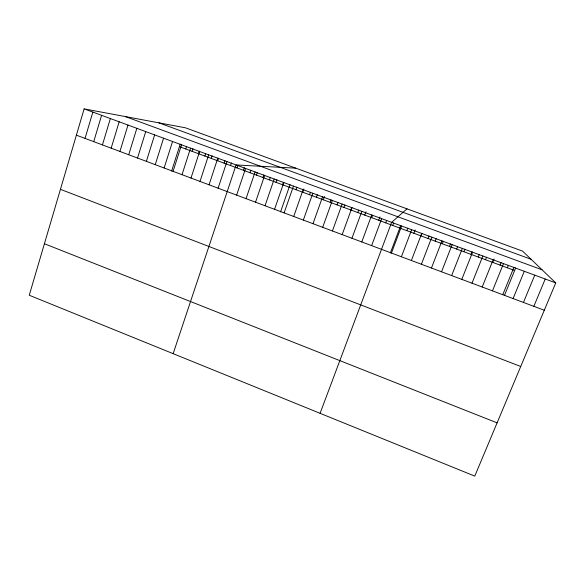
<?xml version="1.0" encoding="UTF-8"?>
<svg xmlns="http://www.w3.org/2000/svg" width="585" height="585" viewBox="0 0 585 585"><rect width="100%" height="100%" fill="white"/><g stroke="black" fill="none" stroke-linecap="round" stroke-linejoin="round"><path stroke-width="0.88" d="M84.13 108.876L29.25 295.242L474.779 476.124L555.75 282.899L522.544 251.104L185.423 127.801L84.13 108.876L555.75 282.899M85.044 138.404L92.854 112.093M93.724 141.65L101.593 115.318M102.434 144.912L110.368 118.558M111.165 148.18L119.165 121.804M119.925 151.457L127.991 125.058M128.715 154.747L136.846 128.327M137.526 158.045L145.731 131.603M146.374 161.35L154.637 134.894M155.244 164.67L163.573 138.192M164.136 167.997L172.538 141.497M171.602 171.112L180.231 144.071M173.065 171.339L181.533 144.817M185.752 148.985L186.578 146.411M182.015 174.688L190.556 148.144M192.107 151.332L192.94 148.758M198.476 153.687L199.309 151.113M190.995 178.052L199.609 151.486M204.86 156.041L205.701 153.467M200.011 181.423L208.684 154.835M211.258 158.411L212.106 155.829M209.042 184.801L217.795 158.199M217.671 160.78L218.519 158.199M224.099 163.149L224.954 160.568M218.11 188.195L226.929 161.57M230.541 165.533L231.397 162.952M173.153 353.662L236.091 164.948L295.769 168.158M236.991 167.917L237.854 165.328M243.462 170.308L244.333 167.72M236.618 195.119L245.576 168.451M249.949 172.699L250.819 170.118M246.058 198.651L255.089 171.961M256.442 175.098L257.32 172.516M262.957 177.504L263.842 174.915M255.528 202.191L264.632 175.478M269.488 179.917L270.372 177.328M265.027 205.752L274.211 179.017M276.025 182.337L276.917 179.741M282.584 184.758L283.44 182.279M274.562 209.313L283.82 182.557M280.566 211.887L290.021 184.706M284.127 212.896L293.458 186.118M295.952 189.694L296.814 187.215M293.721 216.487L303.125 189.686M302.759 192.209L303.922 188.896M309.582 194.732L310.459 192.246M303.344 220.084L312.829 193.262M316.419 197.262L317.304 194.768M313.004 223.697L322.569 196.86M323.278 199.792L324.463 196.472M330.145 202.33L331.044 199.843M322.693 227.324L332.331 200.465M337.033 204.874L337.933 202.381M332.419 230.965L342.137 204.077M343.943 207.426L344.843 204.933M350.861 209.986L351.768 207.485M342.174 234.614L351.965 207.704M357.801 212.545L358.707 210.052M351.958 238.278L361.837 211.346M364.748 215.112L365.976 211.785M361.779 241.949L371.731 215.002M371.724 217.686L372.645 215.192M378.707 220.267L379.943 216.933M371.636 245.634L381.661 218.666M385.705 222.856L386.641 220.355M320.097 413.324L391.628 222.344L406.999 208.845M392.725 225.452L393.668 222.943M390.363 252.976L400.71 225.547M391.438 253.049L401.632 226.029M406.816 230.651L407.767 228.15M401.39 256.771L411.664 229.73M413.887 233.269L415.16 229.92M411.372 260.508L421.726 233.444M420.973 235.887L421.931 233.371M428.074 238.505L429.039 235.996M421.39 264.252L431.825 237.174M435.189 241.137L436.161 238.629M431.445 268.018L441.96 240.91M442.326 243.777L443.306 241.261M449.485 246.417L450.465 243.901M441.529 271.791L452.132 244.662M456.651 249.064L457.638 246.548M451.649 275.579L462.333 248.428M463.839 251.718L464.834 249.203M471.042 254.387L472.044 251.864M461.806 279.374L472.57 252.208M478.267 257.049L479.269 254.533M471.993 283.191L482.844 255.996M485.506 259.725L486.515 257.203M482.216 287.016L493.155 259.798M492.76 262.409L494.113 259.045M500.036 265.093L501.06 262.57M492.475 290.855L503.495 263.616M507.327 267.791L508.358 265.261M502.771 294.701L513.879 267.447M504.372 295.644L515.67 267.959M513.096 298.569L524.292 271.294M523.458 302.445L534.741 275.147M533.856 306.335L545.227 279.016M158.945 122.85L531.078 259.279M125.322 116.569L542.061 269.795M179.412 146.645L514.639 270.489M76.394 135.164L544.291 310.24M60.438 189.328L520.723 366.481M44.416 243.733L497.104 422.86"/></g></svg>
